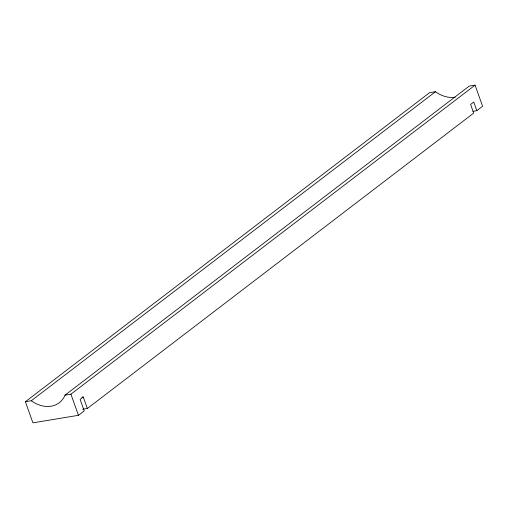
<?xml version="1.0" encoding="UTF-8"?>
<svg xmlns="http://www.w3.org/2000/svg" width="508" height="508" viewBox="0 0 508 508"><rect width="100%" height="100%" fill="white"/><g stroke="black" fill="none" stroke-linecap="round" stroke-linejoin="round"><path stroke-width="0.76" d="M82.734 409.251L87.363 408.489L83.261 396.964L80.112 399.371L84.214 410.896L78.442 415.309L32.925 422.853L25.4 401.726L429.558 92.691L435.458 91.713A28.937 22.492 52.6 0 0 455.257 97.18M25.4 401.726L31.299 400.749L435.458 91.713M31.299 400.749A28.937 22.492 52.6 0 0 65.018 395.16L469.176 86.125L475.075 85.147L482.6 106.274L476.828 110.687L472.967 111.328M65.018 395.16L70.917 394.183L475.075 85.147M87.363 408.489L473.678 113.1L470.599 104.451L473.748 102.044L476.828 110.687M81.718 397.218L83.261 396.964M70.917 394.183L78.442 415.309"/></g></svg>
